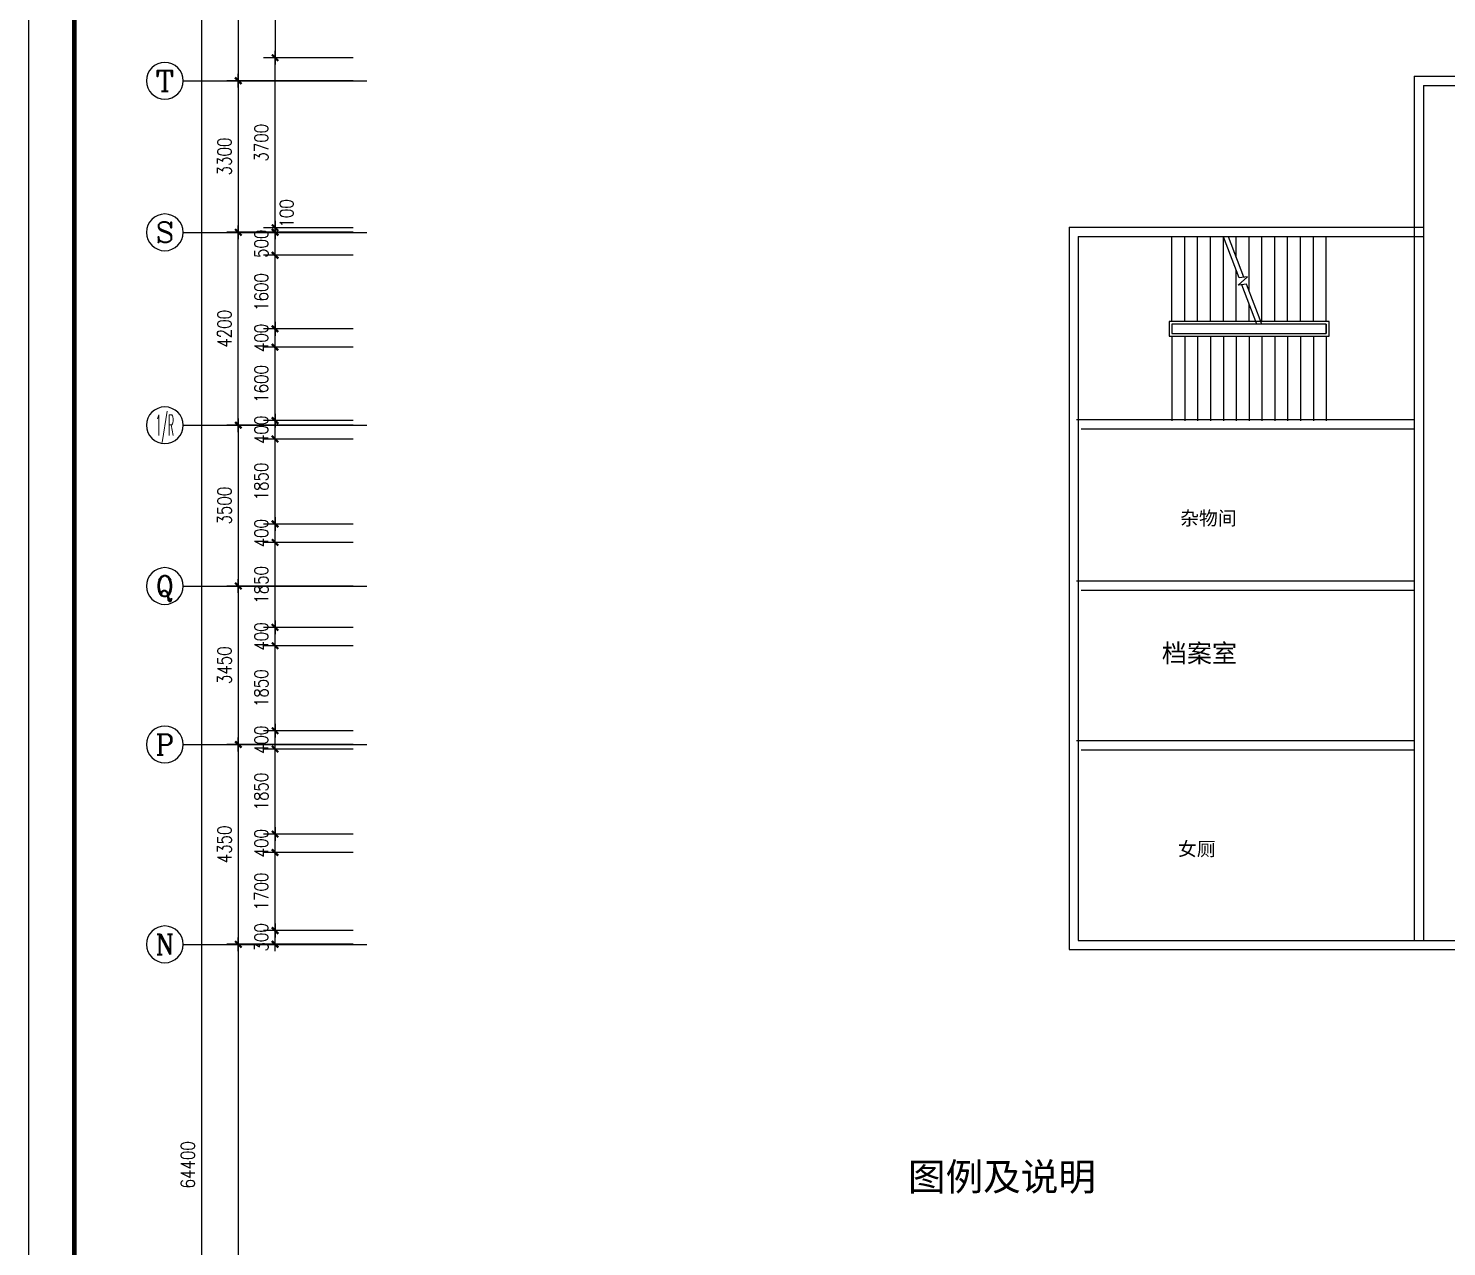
# Model space of a CAD drawing. Extents: x 582436 to 3945069, y 94128 to 248738.
# Drawn here: x 3860969 to 3891843, y 199699 to 226220 of the extents above; entities that cross this region are included whole.
import ezdxf
from ezdxf.enums import TextEntityAlignment as Align

# ---------------------------------------------------------------- set-up
doc = ezdxf.new("R2010")
doc.units = 0
doc.header["$LTSCALE"] = 1000
doc.header["$MEASUREMENT"] = 0
doc.layers.get('0').update_dxf_attribs({"linetype": 'CONTINUOUS'})
doc.layers.get('Defpoints').update_dxf_attribs({"linetype": 'CONTINUOUS'})
for name, color, linetype in [('AXIS', 3, 'CONTINUOUS'), ('AXIS_TEXT', 7, 'CONTINUOUS'), ('DET4', 4, 'CONTINUOUS'), ('PUB_TITLE', 4, 'CONTINUOUS'), ('STAIR', 40, 'CONTINUOUS'), ('xxg', 6, 'CONTINUOUS'), ('文字', 40, 'CONTINUOUS')]:
    doc.layers.add(name, color=color, linetype=linetype)
doc.styles.add('-宋体', font='simsun.ttc', dxfattribs={"width": 0.8})
doc.styles.add('_HZTXT', font='txt.shx', dxfattribs={"width": 0.8, "bigfont": 'AllInOneBig.shx'})
doc.styles.add('COMPLEX', font='COMPLEX', dxfattribs={"bigfont": 'AllInOneBig.shx'})
doc.styles.add('DIM_FONT', font='SIMPLEX.shx', dxfattribs={"width": 0.8, "bigfont": 'AllInOneBig.shx'})
doc.dimstyles.new('AXIS', dxfattribs={"dimtxt": 300, "dimasz": 1, "dimexe": 250, "dimexo": 300, "dimgap": 150, "dimtad": 1, "dimdec": 0, "dimzin": 0, "dimdsep": 46, "dimtxsty": 'DIM_FONT', "dimblk": '_DIMX', "dimcen": 0.09, "dimse1": 1, "dimse2": 1, "dimclrt": 7, "dimadec": 0, "dimazin": 0, "dimtfac": 1, "dimtdec": 0, "dimtix": 1, "dimtmove": 2, "dimatfit": 3, "dimldrblk": '_DIMX', "dimfxl": 1, "dimtolj": 1, "dimtzin": 0, "dimarcsym": 0})
doc.dimstyles.new('dima', dxfattribs={"dimtxt": 300, "dimasz": 1, "dimexe": 250, "dimexo": 300, "dimgap": 150, "dimtad": 1, "dimdec": 0, "dimdsep": 46, "dimtxsty": 'DIM_FONT', "dimblk": '_DIMX', "dimblk1": '_DIMX', "dimblk2": '_DIMX', "dimcen": 1.25, "dimdle": 2, "dimse1": 1, "dimclrt": 7, "dimadec": 1, "dimazin": 0, "dimtfac": 1, "dimtdec": 0, "dimtix": 1, "dimtmove": 2, "dimatfit": 3, "dimldrblk": '_DIMX', "dimfxl": 1, "dimtolj": 1, "dimtzin": 0, "dimarcsym": 0})
doc.dimstyles.new('dimb', dxfattribs={"dimtxt": 300, "dimasz": 1, "dimexe": 250, "dimexo": 300, "dimgap": 150, "dimtad": 1, "dimdec": 0, "dimdsep": 46, "dimtxsty": 'DIM_FONT', "dimblk": '_DIMX', "dimblk1": '_DIMX', "dimblk2": '_DIMX', "dimcen": 1.25, "dimdle": 2, "dimse1": 1, "dimse2": 1, "dimclrt": 7, "dimadec": 1, "dimazin": 0, "dimtfac": 1, "dimtdec": 0, "dimtix": 1, "dimtmove": 2, "dimatfit": 3, "dimldrblk": '_DIMX', "dimfxl": 1, "dimtolj": 1, "dimtzin": 0, "dimarcsym": 0})
doc.dimstyles.new('dimn', dxfattribs={"dimtxt": 300, "dimasz": 1, "dimexe": 250, "dimexo": 300, "dimgap": 150, "dimtad": 1, "dimdec": 0, "dimdsep": 46, "dimtxsty": 'DIM_FONT', "dimblk": '_DIMX', "dimblk1": '_DIMX', "dimblk2": '_DIMX', "dimcen": 1.25, "dimdle": 2, "dimclrt": 7, "dimadec": 1, "dimazin": 0, "dimtfac": 1, "dimtdec": 0, "dimtix": 1, "dimtmove": 2, "dimatfit": 3, "dimldrblk": '_DIMX', "dimfxl": 1, "dimtolj": 1, "dimtzin": 0, "dimarcsym": 0})

# ---------------------------------------------------------------- blocks, each defined once
blk = doc.blocks.new('_axiso')
blk.add_circle((0, 0), 0.5)
at = {"layer": 'AXIS_TEXT', "style": 'COMPLEX', "width": 1.041667}
blk.add_attdef('A', text='', height=0.56, dxfattribs=at).set_placement((-0.25, -0.28), (0.25, -0.28), align=Align.FIT)
blk = doc.blocks.new('_DIMX')
blk.add_line((-150, 0), (150, 0))
at = {"const_width": 50}
blk.add_lwpolyline([(-70, -70), (70, 70)], dxfattribs=at)
blk = doc.blocks.new('*D62')
at = {"layer": 'AXIS', "color": 0, "lineweight": -2}
for p, q in [((3868039, 232780), (3865289, 232780)), ((3865539, 232779), (3865539, 225081)), ((3868039, 225080), (3865289, 225080))]:
    blk.add_line(p, q, dxfattribs=at)
at = {"layer": 'Defpoints', "color": 0}
for p in [(3868339, 232780), (3865539, 225080), (3868339, 225080)]:
    blk.add_point(p, dxfattribs=at)
at = {"layer": 'AXIS', "color": 0, "lineweight": -2}
for p, rotation in [((3865539, 232780), 90), ((3865539, 225080), 270)]:
    blk.add_blockref('_DIMX', p, dxfattribs=dict(at, rotation=rotation))
at = {"layer": 'AXIS', "color": 7, "insert": (3865239, 228930), "char_height": 300, "attachment_point": 5, "rotation": 90, "style": '_HZTXT'}
blk.add_mtext('\\A1;7700', dxfattribs=at)
blk = doc.blocks.new('*D63')
at = {"layer": 'AXIS', "color": 0, "lineweight": -2}
for p, q in [((3868039, 225080), (3865289, 225080)), ((3865539, 225079), (3865539, 221781)), ((3868039, 221780), (3865289, 221780))]:
    blk.add_line(p, q, dxfattribs=at)
at = {"layer": 'Defpoints', "color": 0}
for p in [(3868339, 225080), (3865539, 221780), (3868339, 221780)]:
    blk.add_point(p, dxfattribs=at)
at = {"layer": 'AXIS', "color": 0, "lineweight": -2}
for p, rotation in [((3865539, 225080), 90), ((3865539, 221780), 270)]:
    blk.add_blockref('_DIMX', p, dxfattribs=dict(at, rotation=rotation))
at = {"layer": 'AXIS', "color": 7, "insert": (3865239, 223430), "char_height": 300, "attachment_point": 5, "rotation": 90, "style": '_HZTXT'}
blk.add_mtext('\\A1;3300', dxfattribs=at)
blk = doc.blocks.new('*D64')
at = {"layer": 'AXIS', "color": 0, "lineweight": -2}
for p, q in [((3868039, 217580), (3865289, 217580)), ((3865539, 217579), (3865539, 214081)), ((3868039, 214080), (3865289, 214080))]:
    blk.add_line(p, q, dxfattribs=at)
at = {"layer": 'Defpoints', "color": 0}
for p in [(3868339, 217580), (3865539, 214080), (3868339, 214080)]:
    blk.add_point(p, dxfattribs=at)
at = {"layer": 'AXIS', "color": 0, "lineweight": -2}
for p, rotation in [((3865539, 217580), 90), ((3865539, 214080), 270)]:
    blk.add_blockref('_DIMX', p, dxfattribs=dict(at, rotation=rotation))
at = {"layer": 'AXIS', "color": 7, "insert": (3865239, 215830), "char_height": 300, "attachment_point": 5, "rotation": 90, "style": '_HZTXT'}
blk.add_mtext('\\A1;3500', dxfattribs=at)
blk = doc.blocks.new('*D65')
at = {"layer": 'AXIS', "color": 0, "lineweight": -2}
for p, q in [((3868039, 214080), (3865289, 214080)), ((3865539, 214079), (3865539, 210631)), ((3868039, 210630), (3865289, 210630))]:
    blk.add_line(p, q, dxfattribs=at)
at = {"layer": 'Defpoints', "color": 0}
for p in [(3868339, 214080), (3865539, 210630), (3868339, 210630)]:
    blk.add_point(p, dxfattribs=at)
at = {"layer": 'AXIS', "color": 0, "lineweight": -2}
for p, rotation in [((3865539, 214080), 90), ((3865539, 210630), 270)]:
    blk.add_blockref('_DIMX', p, dxfattribs=dict(at, rotation=rotation))
at = {"layer": 'AXIS', "color": 7, "insert": (3865239, 212355), "char_height": 300, "attachment_point": 5, "rotation": 90, "style": '_HZTXT'}
blk.add_mtext('\\A1;3450', dxfattribs=at)
blk = doc.blocks.new('*D66')
at = {"layer": 'AXIS', "color": 0, "lineweight": -2}
for p, q in [((3868039, 210630), (3865289, 210630)), ((3865539, 210629), (3865539, 206281)), ((3868039, 206280), (3865289, 206280))]:
    blk.add_line(p, q, dxfattribs=at)
at = {"layer": 'Defpoints', "color": 0}
for p in [(3868339, 210630), (3865539, 206280), (3868339, 206280)]:
    blk.add_point(p, dxfattribs=at)
at = {"layer": 'AXIS', "color": 0, "lineweight": -2}
for p, rotation in [((3865539, 210630), 90), ((3865539, 206280), 270)]:
    blk.add_blockref('_DIMX', p, dxfattribs=dict(at, rotation=rotation))
at = {"layer": 'AXIS', "color": 7, "insert": (3865239, 208455), "char_height": 300, "attachment_point": 5, "rotation": 90, "style": '_HZTXT'}
blk.add_mtext('\\A1;4350', dxfattribs=at)
blk = doc.blocks.new('*D67')
at = {"layer": 'AXIS', "color": 0, "lineweight": -2}
for p, q in [((3868039, 206280), (3865289, 206280)), ((3865539, 206279), (3865539, 190281)), ((3868039, 190280), (3865289, 190280))]:
    blk.add_line(p, q, dxfattribs=at)
at = {"layer": 'Defpoints', "color": 0}
for p in [(3868339, 206280), (3865539, 190280), (3868339, 190280)]:
    blk.add_point(p, dxfattribs=at)
at = {"layer": 'AXIS', "color": 0, "lineweight": -2}
for p, rotation in [((3865539, 206280), 90), ((3865539, 190280), 270)]:
    blk.add_blockref('_DIMX', p, dxfattribs=dict(at, rotation=rotation))
at = {"layer": 'AXIS', "color": 7, "insert": (3865239, 198280), "char_height": 300, "attachment_point": 5, "rotation": 90, "style": '_HZTXT'}
blk.add_mtext('\\A1;16000', dxfattribs=at)
blk = doc.blocks.new('*D73')
at = {"layer": 'AXIS', "color": 0, "lineweight": -2}
for p, q in [((3868039, 233680), (3864489, 233680)), ((3864739, 233679), (3864739, 169281)), ((3868039, 169280), (3864489, 169280))]:
    blk.add_line(p, q, dxfattribs=at)
at = {"layer": 'Defpoints', "color": 0}
for p in [(3868339, 233680), (3864739, 169280), (3868339, 169280)]:
    blk.add_point(p, dxfattribs=at)
at = {"layer": 'AXIS', "color": 0, "lineweight": -2}
for p, rotation in [((3864739, 233680), 90), ((3864739, 169280), 270)]:
    blk.add_blockref('_DIMX', p, dxfattribs=dict(at, rotation=rotation))
at = {"layer": 'AXIS', "color": 7, "insert": (3864439, 201480), "char_height": 300, "attachment_point": 5, "rotation": 90, "style": '_HZTXT'}
blk.add_mtext('\\A1;64400', dxfattribs=at)
blk = doc.blocks.new('*D74')
at = {"layer": 'AXIS', "color": 0, "lineweight": -2}
for p, q in [((3868039, 221780), (3865289, 221780)), ((3865539, 217581), (3865539, 221779)), ((3868039, 217580), (3865289, 217580))]:
    blk.add_line(p, q, dxfattribs=at)
at = {"layer": 'Defpoints', "color": 0}
for p in [(3865539, 221780), (3868339, 221780), (3868339, 217580)]:
    blk.add_point(p, dxfattribs=at)
at = {"layer": 'AXIS', "color": 0, "lineweight": -2}
for p, rotation in [((3865539, 221780), 90), ((3865539, 217580), 270)]:
    blk.add_blockref('_DIMX', p, dxfattribs=dict(at, rotation=rotation))
at = {"layer": 'AXIS', "color": 7, "insert": (3865239, 219680), "char_height": 300, "attachment_point": 5, "rotation": 90, "style": '_HZTXT'}
blk.add_mtext('\\A1;4200', dxfattribs=at)
blk = doc.blocks.new('*D187')
at = {"layer": 'AXIS', "color": 0, "lineweight": -2}
for p, q in [((3868039, 206580), (3866089, 206580)), ((3866339, 206581), (3866339, 206582)), ((3866339, 206280), (3866339, 206580)), ((3868039, 206280), (3866089, 206280)), ((3866339, 206279), (3866339, 206278))]:
    blk.add_line(p, q, dxfattribs=at)
at = {"layer": 'Defpoints', "color": 0}
for p in [(3866339, 206580), (3868339, 206580), (3868339, 206280)]:
    blk.add_point(p, dxfattribs=at)
at = {"layer": 'AXIS', "color": 0, "lineweight": -2}
for p, rotation in [((3866339, 206580), 270), ((3866339, 206280), 90)]:
    blk.add_blockref('_DIMX', p, dxfattribs=dict(at, rotation=rotation))
at = {"layer": 'AXIS', "color": 7, "insert": (3866039, 206430), "char_height": 300, "attachment_point": 5, "rotation": 90, "style": '_HZTXT'}
blk.add_mtext('\\A1;300', dxfattribs=at)
blk = doc.blocks.new('*D188')
at = {"layer": 'AXIS', "color": 0, "lineweight": -2}
for p, q in [((3868039, 221780), (3866089, 221780)), ((3866339, 221781), (3866339, 221782)), ((3866339, 221280), (3866339, 221780)), ((3868039, 221280), (3866089, 221280)), ((3866339, 221279), (3866339, 221278))]:
    blk.add_line(p, q, dxfattribs=at)
at = {"layer": 'Defpoints', "color": 0}
for p in [(3866339, 221780), (3868339, 221780), (3868339, 221280)]:
    blk.add_point(p, dxfattribs=at)
at = {"layer": 'AXIS', "color": 0, "lineweight": -2}
for p, rotation in [((3866339, 221780), 270), ((3866339, 221280), 90)]:
    blk.add_blockref('_DIMX', p, dxfattribs=dict(at, rotation=rotation))
at = {"layer": 'AXIS', "color": 7, "insert": (3866039, 221530), "char_height": 300, "attachment_point": 5, "rotation": 90, "style": '_HZTXT'}
blk.add_mtext('\\A1;500', dxfattribs=at)
blk = doc.blocks.new('*D189')
at = {"layer": 'AXIS', "color": 0, "lineweight": -2}
for p, q in [((3868039, 221280), (3866089, 221280)), ((3866339, 219681), (3866339, 221279)), ((3868039, 219680), (3866089, 219680))]:
    blk.add_line(p, q, dxfattribs=at)
at = {"layer": 'Defpoints', "color": 0}
for p in [(3866339, 221280), (3868339, 221280), (3868339, 219680)]:
    blk.add_point(p, dxfattribs=at)
at = {"layer": 'AXIS', "color": 0, "lineweight": -2}
for p, rotation in [((3866339, 221280), 90), ((3866339, 219680), 270)]:
    blk.add_blockref('_DIMX', p, dxfattribs=dict(at, rotation=rotation))
at = {"layer": 'AXIS', "color": 7, "insert": (3866039, 220480), "char_height": 300, "attachment_point": 5, "rotation": 90, "style": '_HZTXT'}
blk.add_mtext('\\A1;1600', dxfattribs=at)
blk = doc.blocks.new('*D190')
at = {"layer": 'AXIS', "color": 0, "lineweight": -2}
for p, q in [((3868039, 219680), (3866089, 219680)), ((3866339, 219681), (3866339, 219682)), ((3866339, 219280), (3866339, 219680)), ((3868039, 219280), (3866089, 219280)), ((3866339, 219279), (3866339, 219278))]:
    blk.add_line(p, q, dxfattribs=at)
at = {"layer": 'Defpoints', "color": 0}
for p in [(3866339, 219680), (3868339, 219680), (3868339, 219280)]:
    blk.add_point(p, dxfattribs=at)
at = {"layer": 'AXIS', "color": 0, "lineweight": -2}
for p, rotation in [((3866339, 219680), 270), ((3866339, 219280), 90)]:
    blk.add_blockref('_DIMX', p, dxfattribs=dict(at, rotation=rotation))
at = {"layer": 'AXIS', "color": 7, "insert": (3866039, 219480), "char_height": 300, "attachment_point": 5, "rotation": 90, "style": '_HZTXT'}
blk.add_mtext('\\A1;400', dxfattribs=at)
blk = doc.blocks.new('*D191')
at = {"layer": 'AXIS', "color": 0, "lineweight": -2}
for p, q in [((3868039, 219280), (3866089, 219280)), ((3866339, 217681), (3866339, 219279)), ((3868039, 217680), (3866089, 217680))]:
    blk.add_line(p, q, dxfattribs=at)
at = {"layer": 'Defpoints', "color": 0}
for p in [(3866339, 219280), (3868339, 219280), (3868339, 217680)]:
    blk.add_point(p, dxfattribs=at)
at = {"layer": 'AXIS', "color": 0, "lineweight": -2}
for p, rotation in [((3866339, 219280), 90), ((3866339, 217680), 270)]:
    blk.add_blockref('_DIMX', p, dxfattribs=dict(at, rotation=rotation))
at = {"layer": 'AXIS', "color": 7, "insert": (3866039, 218480), "char_height": 300, "attachment_point": 5, "rotation": 90, "style": '_HZTXT'}
blk.add_mtext('\\A1;1600', dxfattribs=at)
blk = doc.blocks.new('*D192')
at = {"layer": 'AXIS', "color": 0, "lineweight": -2}
for p, q in [((3868039, 217680), (3866089, 217680)), ((3866339, 217681), (3866339, 217682)), ((3866339, 217280), (3866339, 217680)), ((3868039, 217280), (3866089, 217280)), ((3866339, 217279), (3866339, 217278))]:
    blk.add_line(p, q, dxfattribs=at)
at = {"layer": 'Defpoints', "color": 0}
for p in [(3866339, 217680), (3868339, 217680), (3868339, 217280)]:
    blk.add_point(p, dxfattribs=at)
at = {"layer": 'AXIS', "color": 0, "lineweight": -2}
for p, rotation in [((3866339, 217680), 270), ((3866339, 217280), 90)]:
    blk.add_blockref('_DIMX', p, dxfattribs=dict(at, rotation=rotation))
at = {"layer": 'AXIS', "color": 7, "insert": (3866039, 217480), "char_height": 300, "attachment_point": 5, "rotation": 90, "style": '_HZTXT'}
blk.add_mtext('\\A1;400', dxfattribs=at)
blk = doc.blocks.new('*D193')
at = {"layer": 'AXIS', "color": 0, "lineweight": -2}
for p, q in [((3868039, 217280), (3866089, 217280)), ((3866339, 215431), (3866339, 217279)), ((3868039, 215430), (3866089, 215430))]:
    blk.add_line(p, q, dxfattribs=at)
at = {"layer": 'Defpoints', "color": 0}
for p in [(3866339, 217280), (3868339, 217280), (3868339, 215430)]:
    blk.add_point(p, dxfattribs=at)
at = {"layer": 'AXIS', "color": 0, "lineweight": -2}
for p, rotation in [((3866339, 217280), 90), ((3866339, 215430), 270)]:
    blk.add_blockref('_DIMX', p, dxfattribs=dict(at, rotation=rotation))
at = {"layer": 'AXIS', "color": 7, "insert": (3866039, 216355), "char_height": 300, "attachment_point": 5, "rotation": 90, "style": '_HZTXT'}
blk.add_mtext('\\A1;1850', dxfattribs=at)
blk = doc.blocks.new('*D194')
at = {"layer": 'AXIS', "color": 0, "lineweight": -2}
for p, q in [((3868039, 215430), (3866089, 215430)), ((3866339, 215431), (3866339, 215432)), ((3866339, 215030), (3866339, 215430)), ((3868039, 215030), (3866089, 215030)), ((3866339, 215029), (3866339, 215028))]:
    blk.add_line(p, q, dxfattribs=at)
at = {"layer": 'Defpoints', "color": 0}
for p in [(3866339, 215430), (3868339, 215430), (3868339, 215030)]:
    blk.add_point(p, dxfattribs=at)
at = {"layer": 'AXIS', "color": 0, "lineweight": -2}
for p, rotation in [((3866339, 215430), 270), ((3866339, 215030), 90)]:
    blk.add_blockref('_DIMX', p, dxfattribs=dict(at, rotation=rotation))
at = {"layer": 'AXIS', "color": 7, "insert": (3866039, 215230), "char_height": 300, "attachment_point": 5, "rotation": 90, "style": '_HZTXT'}
blk.add_mtext('\\A1;400', dxfattribs=at)
blk = doc.blocks.new('*D195')
at = {"layer": 'AXIS', "color": 0, "lineweight": -2}
for p, q in [((3868039, 215030), (3866089, 215030)), ((3866339, 213181), (3866339, 215029)), ((3868039, 213180), (3866089, 213180))]:
    blk.add_line(p, q, dxfattribs=at)
at = {"layer": 'Defpoints', "color": 0}
for p in [(3866339, 215030), (3868339, 215030), (3868339, 213180)]:
    blk.add_point(p, dxfattribs=at)
at = {"layer": 'AXIS', "color": 0, "lineweight": -2}
for p, rotation in [((3866339, 215030), 90), ((3866339, 213180), 270)]:
    blk.add_blockref('_DIMX', p, dxfattribs=dict(at, rotation=rotation))
at = {"layer": 'AXIS', "color": 7, "insert": (3866039, 214105), "char_height": 300, "attachment_point": 5, "rotation": 90, "style": '_HZTXT'}
blk.add_mtext('\\A1;1850', dxfattribs=at)
blk = doc.blocks.new('*D196')
at = {"layer": 'AXIS', "color": 0, "lineweight": -2}
for p, q in [((3868039, 213180), (3866089, 213180)), ((3866339, 213181), (3866339, 213182)), ((3866339, 212780), (3866339, 213180)), ((3868039, 212780), (3866089, 212780)), ((3866339, 212779), (3866339, 212778))]:
    blk.add_line(p, q, dxfattribs=at)
at = {"layer": 'Defpoints', "color": 0}
for p in [(3866339, 213180), (3868339, 213180), (3868339, 212780)]:
    blk.add_point(p, dxfattribs=at)
at = {"layer": 'AXIS', "color": 0, "lineweight": -2}
for p, rotation in [((3866339, 213180), 270), ((3866339, 212780), 90)]:
    blk.add_blockref('_DIMX', p, dxfattribs=dict(at, rotation=rotation))
at = {"layer": 'AXIS', "color": 7, "insert": (3866039, 212980), "char_height": 300, "attachment_point": 5, "rotation": 90, "style": '_HZTXT'}
blk.add_mtext('\\A1;400', dxfattribs=at)
blk = doc.blocks.new('*D197')
at = {"layer": 'AXIS', "color": 0, "lineweight": -2}
for p, q in [((3868039, 212780), (3866089, 212780)), ((3866339, 210931), (3866339, 212779)), ((3868039, 210930), (3866089, 210930))]:
    blk.add_line(p, q, dxfattribs=at)
at = {"layer": 'Defpoints', "color": 0}
for p in [(3866339, 212780), (3868339, 212780), (3868339, 210930)]:
    blk.add_point(p, dxfattribs=at)
at = {"layer": 'AXIS', "color": 0, "lineweight": -2}
for p, rotation in [((3866339, 212780), 90), ((3866339, 210930), 270)]:
    blk.add_blockref('_DIMX', p, dxfattribs=dict(at, rotation=rotation))
at = {"layer": 'AXIS', "color": 7, "insert": (3866039, 211855), "char_height": 300, "attachment_point": 5, "rotation": 90, "style": '_HZTXT'}
blk.add_mtext('\\A1;1850', dxfattribs=at)
blk = doc.blocks.new('*D198')
at = {"layer": 'AXIS', "color": 0, "lineweight": -2}
for p, q in [((3868039, 210930), (3866089, 210930)), ((3866339, 210931), (3866339, 210932)), ((3866339, 210530), (3866339, 210930)), ((3868039, 210530), (3866089, 210530)), ((3866339, 210529), (3866339, 210528))]:
    blk.add_line(p, q, dxfattribs=at)
at = {"layer": 'Defpoints', "color": 0}
for p in [(3866339, 210930), (3868339, 210930), (3868339, 210530)]:
    blk.add_point(p, dxfattribs=at)
at = {"layer": 'AXIS', "color": 0, "lineweight": -2}
for p, rotation in [((3866339, 210930), 270), ((3866339, 210530), 90)]:
    blk.add_blockref('_DIMX', p, dxfattribs=dict(at, rotation=rotation))
at = {"layer": 'AXIS', "color": 7, "insert": (3866039, 210730), "char_height": 300, "attachment_point": 5, "rotation": 90, "style": '_HZTXT'}
blk.add_mtext('\\A1;400', dxfattribs=at)
blk = doc.blocks.new('*D199')
at = {"layer": 'AXIS', "color": 0, "lineweight": -2}
for p, q in [((3868039, 210530), (3866089, 210530)), ((3866339, 208681), (3866339, 210529)), ((3868039, 208680), (3866089, 208680))]:
    blk.add_line(p, q, dxfattribs=at)
at = {"layer": 'Defpoints', "color": 0}
for p in [(3866339, 210530), (3868339, 210530), (3868339, 208680)]:
    blk.add_point(p, dxfattribs=at)
at = {"layer": 'AXIS', "color": 0, "lineweight": -2}
for p, rotation in [((3866339, 210530), 90), ((3866339, 208680), 270)]:
    blk.add_blockref('_DIMX', p, dxfattribs=dict(at, rotation=rotation))
at = {"layer": 'AXIS', "color": 7, "insert": (3866039, 209605), "char_height": 300, "attachment_point": 5, "rotation": 90, "style": '_HZTXT'}
blk.add_mtext('\\A1;1850', dxfattribs=at)
blk = doc.blocks.new('*D200')
at = {"layer": 'AXIS', "color": 0, "lineweight": -2}
for p, q in [((3868039, 208680), (3866089, 208680)), ((3866339, 208681), (3866339, 208682)), ((3866339, 208280), (3866339, 208680)), ((3868039, 208280), (3866089, 208280)), ((3866339, 208279), (3866339, 208278))]:
    blk.add_line(p, q, dxfattribs=at)
at = {"layer": 'Defpoints', "color": 0}
for p in [(3866339, 208680), (3868339, 208680), (3868339, 208280)]:
    blk.add_point(p, dxfattribs=at)
at = {"layer": 'AXIS', "color": 0, "lineweight": -2}
for p, rotation in [((3866339, 208680), 270), ((3866339, 208280), 90)]:
    blk.add_blockref('_DIMX', p, dxfattribs=dict(at, rotation=rotation))
at = {"layer": 'AXIS', "color": 7, "insert": (3866039, 208480), "char_height": 300, "attachment_point": 5, "rotation": 90, "style": '_HZTXT'}
blk.add_mtext('\\A1;400', dxfattribs=at)
blk = doc.blocks.new('*D201')
at = {"layer": 'AXIS', "color": 0, "lineweight": -2}
for p, q in [((3868039, 208280), (3866089, 208280)), ((3866339, 206581), (3866339, 208279)), ((3868039, 206580), (3866089, 206580))]:
    blk.add_line(p, q, dxfattribs=at)
at = {"layer": 'Defpoints', "color": 0}
for p in [(3866339, 208280), (3868339, 208280), (3868339, 206580)]:
    blk.add_point(p, dxfattribs=at)
at = {"layer": 'AXIS', "color": 0, "lineweight": -2}
for p, rotation in [((3866339, 208280), 90), ((3866339, 206580), 270)]:
    blk.add_blockref('_DIMX', p, dxfattribs=dict(at, rotation=rotation))
at = {"layer": 'AXIS', "color": 7, "insert": (3866039, 207430), "char_height": 300, "attachment_point": 5, "rotation": 90, "style": '_HZTXT'}
blk.add_mtext('\\A1;1700', dxfattribs=at)
blk = doc.blocks.new('*D202')
at = {"layer": 'AXIS', "color": 0, "lineweight": -2}
for p, q in [((3868039, 221880), (3866089, 221880)), ((3868039, 221780), (3866089, 221780)), ((3866339, 221881), (3866339, 221882)), ((3866339, 221780), (3866339, 221880)), ((3866339, 221779), (3866339, 221778))]:
    blk.add_line(p, q, dxfattribs=at)
at = {"layer": 'Defpoints', "color": 0}
for p in [(3866339, 221880), (3868339, 221880), (3868339, 221780)]:
    blk.add_point(p, dxfattribs=at)
at = {"layer": 'AXIS', "color": 0, "lineweight": -2}
for p, rotation in [((3866339, 221880), 270), ((3866339, 221780), 90)]:
    blk.add_blockref('_DIMX', p, dxfattribs=dict(at, rotation=rotation))
at = {"layer": 'AXIS', "color": 7, "insert": (3866590, 222192), "char_height": 300, "attachment_point": 5, "rotation": 90, "style": '_HZTXT'}
blk.add_mtext('\\A1;100', dxfattribs=at)
blk = doc.blocks.new('*D203')
at = {"layer": 'AXIS', "color": 0, "lineweight": -2}
for p, q in [((3868039, 232780), (3866089, 232780)), ((3866339, 232779), (3866339, 225581)), ((3868039, 225580), (3866089, 225580))]:
    blk.add_line(p, q, dxfattribs=at)
at = {"layer": 'Defpoints', "color": 0}
for p in [(3868339, 232780), (3866339, 225580), (3868339, 225580)]:
    blk.add_point(p, dxfattribs=at)
at = {"layer": 'AXIS', "color": 0, "lineweight": -2}
for p, rotation in [((3866339, 232780), 90), ((3866339, 225580), 270)]:
    blk.add_blockref('_DIMX', p, dxfattribs=dict(at, rotation=rotation))
at = {"layer": 'AXIS', "color": 7, "insert": (3866039, 229180), "char_height": 300, "attachment_point": 5, "rotation": 90, "style": '_HZTXT'}
blk.add_mtext('\\A1;7200', dxfattribs=at)
blk = doc.blocks.new('*D204')
at = {"layer": 'AXIS', "color": 0, "lineweight": -2}
for p, q in [((3868039, 225580), (3866089, 225580)), ((3866339, 221881), (3866339, 225579)), ((3868039, 221880), (3866089, 221880))]:
    blk.add_line(p, q, dxfattribs=at)
at = {"layer": 'Defpoints', "color": 0}
for p in [(3866339, 225580), (3868339, 225580), (3868339, 221880)]:
    blk.add_point(p, dxfattribs=at)
at = {"layer": 'AXIS', "color": 0, "lineweight": -2}
for p, rotation in [((3866339, 225580), 90), ((3866339, 221880), 270)]:
    blk.add_blockref('_DIMX', p, dxfattribs=dict(at, rotation=rotation))
at = {"layer": 'AXIS', "color": 7, "insert": (3866039, 223730), "char_height": 300, "attachment_point": 5, "rotation": 90, "style": '_HZTXT'}
blk.add_mtext('\\A1;3700', dxfattribs=at)

msp = doc.modelspace()

# ---------------------------------------------------------------- linework, layer by layer
at = {"layer": 'AXIS', "color": 0}
for p, q in [((3864339.4, 225079.5), (3868339.4, 225079.5)), ((3864339.4, 221779.5), (3868339.4, 221779.5)), ((3864339.4, 217579.5), (3868339.4, 217579.5)), ((3864339.4, 214079.5), (3868339.4, 214079.5)), ((3864339.4, 210629.5), (3868339.4, 210629.5)), ((3864339.4, 206279.5), (3868339.4, 206279.5))]:
    msp.add_line(p, q, dxfattribs=at)
at = {"layer": 'PUB_TITLE'}
msp.add_lwpolyline([(3945068.6, 140096), (3945068.6, 248738.4), (3860968.6, 248738.4), (3860968.6, 140096), (3945068.6, 140096), (3945068.6, 142711.9)], dxfattribs=at)
at = {"layer": 'PUB_TITLE', "const_width": 100}
msp.add_lwpolyline([(3940320.9, 141090.2), (3924010.9, 141168.8), (3944068.6, 141168.8), (3944068.6, 246238.4), (3861968.6, 246238.4), (3861968.6, 141096), (3944068.6, 141096), (3944068.6, 147358.2)], dxfattribs=at)
at = {"layer": 'STAIR'}
for p, q in [((3885862.6, 219839.5), (3885862.6, 221679.5)), ((3886142.6, 219839.5), (3886142.6, 221679.5)), ((3886422.6, 219839.5), (3886422.6, 221679.5)), ((3886702.6, 219839.5), (3886702.6, 221679.5)), ((3886982.6, 219839.5), (3886982.6, 221679.5)), ((3887326.1, 220789.4), (3886985, 221679.5)), ((3887429.1, 220800.2), (3887092.1, 221679.5)), ((3887262.6, 221234.7), (3887262.6, 221679.5)), ((3887542.6, 220503.9), (3887542.6, 221679.5)), ((3887822.6, 219839.5), (3887822.6, 221679.5)), ((3888102.6, 219839.5), (3888102.6, 221679.5)), ((3888382.6, 219839.5), (3888382.6, 221679.5)), ((3888662.6, 219839.5), (3888662.6, 221679.5)), ((3888942.6, 219839.5), (3888942.6, 221679.5)), ((3889222.6, 219839.5), (3889222.6, 221679.5)), ((3887262.6, 219839.5), (3887262.6, 220955.2)), ((3887308.7, 220632.5), (3887511.9, 220808.8)), ((3887511.9, 220808.8), (3887326.1, 220789.4)), ((3887486.2, 220651), (3887308.7, 220632.5)), ((3887713, 219779.5), (3887383.2, 220640.3)), ((3887820.1, 219779.5), (3887486.2, 220651)), ((3887542.6, 219839.5), (3887542.6, 220224.4)), ((3889282.6, 219839.5), (3885802.6, 219839.5)), ((3885802.6, 219839.5), (3885802.6, 219519.5)), ((3889282.6, 219519.5), (3889282.6, 219839.5)), ((3887713, 219779.5), (3885862.6, 219779.5)), ((3889222.6, 219779.5), (3885862.6, 219779.5)), ((3885862.6, 219779.5), (3885862.6, 219579.5)), ((3885862.6, 219579.5), (3889222.6, 219579.5)), ((3885862.6, 219579.5), (3889222.6, 219579.5)), ((3889222.6, 219779.5), (3887820.1, 219779.5)), ((3889222.6, 219779.5), (3889222.6, 219579.5)), ((3889222.6, 219579.5), (3889222.6, 219779.5)), ((3885802.6, 219519.5), (3889282.6, 219519.5)), ((3885862.6, 219519.5), (3885862.6, 217679.5)), ((3886142.6, 219519.5), (3886142.6, 217679.5)), ((3886422.6, 219519.5), (3886422.6, 217679.5)), ((3886702.6, 219519.5), (3886702.6, 217679.5)), ((3886982.6, 219519.5), (3886982.6, 217679.5)), ((3887262.6, 219519.5), (3887262.6, 217679.5)), ((3887542.6, 219519.5), (3887542.6, 217679.5)), ((3887822.6, 219519.5), (3887822.6, 217679.5)), ((3888102.6, 219519.5), (3888102.6, 217679.5)), ((3888382.6, 219519.5), (3888382.6, 217679.5)), ((3888662.6, 219519.5), (3888662.6, 217679.5)), ((3888942.6, 219519.5), (3888942.6, 217679.5)), ((3889222.6, 219519.5), (3889222.6, 217679.5))]:
    msp.add_line(p, q, dxfattribs=at)
at = {"layer": 'xxg', "color": 0}
for p, q in [((3891136.9, 225179.3), (3893826.7, 225179.3)), ((3891136.9, 225179.3), (3891136.9, 206364.9)), ((3891338.3, 224977.9), (3894263.9, 224977.9)), ((3891338.3, 224977.9), (3891338.3, 206364.9)), ((3883623.8, 221888.8), (3891338.3, 221888.8)), ((3883623.8, 221888.8), (3883623.8, 206163.5)), ((3883825.2, 221687.4), (3891338.3, 221687.4)), ((3883825.2, 221687.4), (3883825.2, 206364.9)), ((3883787.9, 217703.2), (3891136.9, 217703.2)), ((3883889, 217501.8), (3891136.9, 217501.8)), ((3883787.9, 214189.9), (3891136.9, 214189.9)), ((3883889, 213988.5), (3891136.9, 213988.5)), ((3883787.9, 210716.5), (3891136.9, 210716.5)), ((3883889, 210515.1), (3891136.9, 210515.1)), ((3883825.2, 206364.9), (3893826.7, 206364.9)), ((3883623.8, 206163.5), (3894028.1, 206163.5))]:
    msp.add_line(p, q, dxfattribs=at)

# ---------------------------------------------------------------- block references
at = {"layer": 'AXIS', "color": 0}
ref = msp.add_blockref('_axiso', (3863939.4, 225079.5), dxfattribs=dict(at, xscale=-800, yscale=800, zscale=800.0000000000003))
ref.add_attrib('A', 'T', dxfattribs={"layer": 'AXIS_TEXT', "height": 448, "style": 'COMPLEX', "width": 1.25}).set_placement((3863739.4, 224855.5), (3864139.4, 224855.5), align=Align.FIT)
ref = msp.add_blockref('_axiso', (3863939.4, 221779.5), dxfattribs=dict(at, xscale=-800, yscale=800, zscale=800.0000000000003))
ref.add_attrib('A', 'S', dxfattribs={"layer": 'AXIS_TEXT', "height": 448, "style": 'COMPLEX', "width": 1.339286}).set_placement((3863739.4, 221555.5), (3864139.4, 221555.5), align=Align.FIT)
ref = msp.add_blockref('_axiso', (3863939.4, 217579.5), dxfattribs=dict(at, xscale=-800, yscale=800, zscale=800.0000000000003))
ref.add_attrib('A', '1/R', dxfattribs={"layer": 'AXIS_TEXT', "height": 448, "style": 'COMPLEX', "width": 0.340909}).set_placement((3863739.4, 217355.5), (3864139.4, 217355.5), align=Align.FIT)
ref = msp.add_blockref('_axiso', (3863939.4, 214079.5), dxfattribs=dict(at, xscale=-800, yscale=800, zscale=800.0000000000003))
ref.add_attrib('A', 'Q', dxfattribs={"layer": 'AXIS_TEXT', "height": 448, "style": 'COMPLEX', "width": 1.171875}).set_placement((3863739.4, 213855.5), (3864139.4, 213855.5), align=Align.FIT)
ref = msp.add_blockref('_axiso', (3863939.4, 210629.5), dxfattribs=dict(at, xscale=-800, yscale=800, zscale=800.0000000000003))
ref.add_attrib('A', 'P', dxfattribs={"layer": 'AXIS_TEXT', "height": 448, "style": 'COMPLEX', "width": 1.102941}).set_placement((3863739.4, 210405.5), (3864139.4, 210405.5), align=Align.FIT)
ref = msp.add_blockref('_axiso', (3863939.4, 206279.5), dxfattribs=dict(at, xscale=-800, yscale=800, zscale=800.0000000000003))
ref.add_attrib('A', 'N', dxfattribs={"layer": 'AXIS_TEXT', "height": 448, "style": 'COMPLEX', "width": 0.986842}).set_placement((3863739.4, 206055.5), (3864139.4, 206055.5), align=Align.FIT)

# ---------------------------------------------------------------- texts
at = {"layer": 'DET4', "color": 0, "attachment_point": 1, "style": 'COMPLEX'}
for s, insert, char_height, width in [('{\\fSimSun|b0|i0|c134|p2;档案室}', (3885643.6, 212816.1), 400, 6656.228), ('{\\fSimSun|b0|i0|c134|p2;图例及说明}', (3880117.6, 201519), 600, 52567.925)]:
    msp.add_mtext(s, dxfattribs=dict(at, insert=insert, char_height=char_height, width=width))
at = {"layer": '文字', "style": '-宋体'}
for s, p in [('杂物间', (3886043.6, 215405.7)), ('女厕', (3885995.5, 208207.1))]:
    msp.add_text(s, height=300, dxfattribs=at).set_placement(p)

# ---------------------------------------------------------------- dimensions: what is measured, and where the dimension line sits
at = {"layer": 'AXIS', "color": 0}
dim = msp.add_aligned_dim(p1=(3868339.4, 233679.5), p2=(3868339.4, 169279.5), distance=-3600, dimstyle='AXIS', override={"dimtxsty": '_HZTXT', "dimse1": 0, "dimse2": 0}, dxfattribs=at)
dim.commit()
dim.dimension.update_dxf_attribs({"geometry": '*D73', "text_midpoint": (3864439.4, 201479.5)})
for base, p1, p2, angle, dimstyle, picture, middle in [((3865539.4, 225079.5), (3868339.4, 232779.5), (3868339.4, 225079.5), 90, 'AXIS', '*D62', (3865239.4, 228929.5)), ((3866339.4, 225579.5), (3868339.4, 232779.5), (3868339.4, 225579.5), 90, 'dimb', '*D203', (3866039.4, 229179.5)), ((3866339.4, 225579.5), (3868339.4, 221879.5), (3868339.4, 225579.5), 270, 'dimb', '*D204', (3866039.4, 223729.5)), ((3865539.4, 221779.5), (3868339.4, 225079.5), (3868339.4, 221779.5), 90, 'AXIS', '*D63', (3865239.4, 223429.5)), ((3865539.4, 221779.5), (3868339.4, 217579.5), (3868339.4, 221779.5), 270, 'AXIS', '*D74', (3865239.4, 219679.5)), ((3866339.4, 221779.5), (3868339.4, 221279.5), (3868339.4, 221779.5), 270, 'dimb', '*D188', (3866039.4, 221529.5)), ((3866339.4, 221279.5), (3868339.4, 219679.5), (3868339.4, 221279.5), 270, 'dimn', '*D189', (3866039.4, 220479.5)), ((3866339.4, 219679.5), (3868339.4, 219279.5), (3868339.4, 219679.5), 270, 'dimn', '*D190', (3866039.4, 219479.5)), ((3866339.4, 219279.5), (3868339.4, 217679.5), (3868339.4, 219279.5), 270, 'dimn', '*D191', (3866039.4, 218479.5)), ((3865539.4, 214079.5), (3868339.4, 217579.5), (3868339.4, 214079.5), 90, 'AXIS', '*D64', (3865239.4, 215829.5)), ((3866339.4, 217679.5), (3868339.4, 217279.5), (3868339.4, 217679.5), 270, 'dima', '*D192', (3866039.4, 217479.5)), ((3866339.4, 217279.5), (3868339.4, 215429.5), (3868339.4, 217279.5), 270, 'dimb', '*D193', (3866039.4, 216354.5)), ((3866339.4, 215429.5), (3868339.4, 215029.5), (3868339.4, 215429.5), 270, 'dimn', '*D194', (3866039.4, 215229.5)), ((3866339.4, 215029.5), (3868339.4, 213179.5), (3868339.4, 215029.5), 270, 'dimn', '*D195', (3866039.4, 214104.5)), ((3865539.4, 210629.5), (3868339.4, 214079.5), (3868339.4, 210629.5), 90, 'AXIS', '*D65', (3865239.4, 212354.5)), ((3866339.4, 213179.5), (3868339.4, 212779.5), (3868339.4, 213179.5), 270, 'dimn', '*D196', (3866039.4, 212979.5)), ((3866339.4, 212779.5), (3868339.4, 210929.5), (3868339.4, 212779.5), 270, 'dimn', '*D197', (3866039.4, 211854.5)), ((3866339.4, 210929.5), (3868339.4, 210529.5), (3868339.4, 210929.5), 270, 'dima', '*D198', (3866039.4, 210729.5)), ((3865539.4, 206279.5), (3868339.4, 210629.5), (3868339.4, 206279.5), 90, 'AXIS', '*D66', (3865239.4, 208454.5)), ((3866339.4, 210529.5), (3868339.4, 208679.5), (3868339.4, 210529.5), 270, 'dimb', '*D199', (3866039.4, 209604.5)), ((3866339.4, 208679.5), (3868339.4, 208279.5), (3868339.4, 208679.5), 270, 'dimn', '*D200', (3866039.4, 208479.5)), ((3866339.4, 208279.5), (3868339.4, 206579.5), (3868339.4, 208279.5), 270, 'dimn', '*D201', (3866039.4, 207429.5)), ((3866339.4, 206579.5), (3868339.4, 206279.5), (3868339.4, 206579.5), 270, 'dima', '*D187', (3866039.4, 206429.5)), ((3865539.4, 190279.5), (3868339.4, 206279.5), (3868339.4, 190279.5), 90, 'AXIS', '*D67', (3865239.4, 198279.5))]:
    dim = msp.add_linear_dim(base=base, p1=p1, p2=p2, angle=angle, dimstyle=dimstyle, override={"dimtxsty": '_HZTXT', "dimse1": 0, "dimse2": 0}, dxfattribs=at)
    dim.commit()
    dim.dimension.update_dxf_attribs({"geometry": picture, "text_midpoint": middle})
dim = msp.add_linear_dim(base=(3866339.4, 221879.5), p1=(3868339.4, 221779.5), p2=(3868339.4, 221879.5), angle=270, dimstyle='dima', override={"dimtxsty": '_HZTXT', "dimse1": 0, "dimse2": 0}, dxfattribs=at)
dim.commit()
dim.dimension.update_dxf_attribs({"geometry": '*D202', "text_midpoint": (3866589.6, 222192), "dimtype": 160})

doc.saveas('drawing.dxf')
